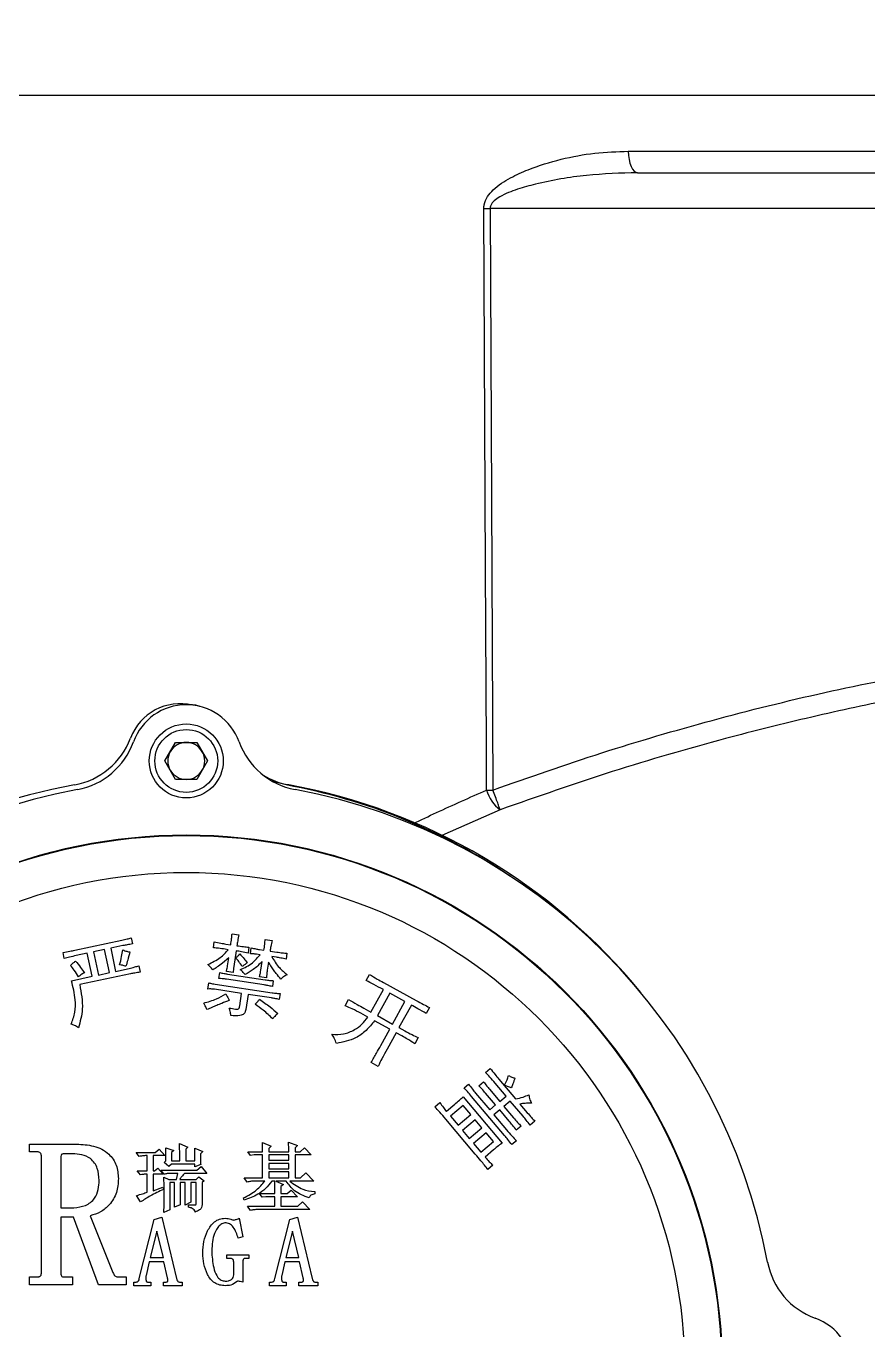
# Model space of a CAD drawing. Header units: millimetres. Extents: x 10469 to 13094, y 11322 to 13178.
# Drawn here: x 12374.3 to 12488.2, y 12724.6 to 12900.9 of the extents above; entities that cross this region are included whole.
import ezdxf

# ---------------------------------------------------------------- set-up
doc = ezdxf.new("R2010")
doc.units = ezdxf.units.MM

msp = doc.modelspace()

# ---------------------------------------------------------------- linework, layer by layer
at = {"color": 7, "linetype": 'Continuous', "lineweight": 25}
for p, q in [((12283.546, 12891.554), (12534.072, 12891.554)), ((12455.777, 12883.949), (12518.512, 12883.949)), ((12457.046, 12881.054), (12495.609, 12881.054)), ((12495.562, 12876.229), (12437.098, 12876.229)), ((12437.098, 12876.229), (12437.475, 12797.575)), ((12395.543, 12809.254), (12395.173, 12809.254)), ((12393.104, 12801.509), (12394.547, 12804.009)), ((12394.547, 12804.009), (12397.434, 12804.009)), ((12397.434, 12804.009), (12398.877, 12801.509)), ((12394.547, 12799.009), (12393.104, 12801.509)), ((12398.877, 12801.509), (12397.434, 12799.009)), ((12397.434, 12799.009), (12394.547, 12799.009)), ((12409.855, 12798.263), (12409.485, 12798.263)), ((12436.618, 12797.575), (12437.475, 12797.575)), ((12438.458, 12794.913), (12430.57, 12791.417)), ((12380.933, 12775.922), (12387.27, 12777.27)), ((12388.547, 12777.587), (12388.722, 12776.76)), ((12399.666, 12776.247), (12399.785, 12777.036)), ((12402.181, 12778.143), (12403.108, 12778.002)), ((12406.664, 12777.37), (12407.591, 12777.23)), ((12379.492, 12774.799), (12379.317, 12775.625)), ((12382.605, 12775.509), (12381.091, 12775.187)), ((12383.269, 12772.387), (12382.605, 12775.509)), ((12384.948, 12776.007), (12383.432, 12775.684)), ((12383.432, 12775.684), (12384.096, 12772.562)), ((12385.612, 12772.884), (12384.948, 12776.007)), ((12387.428, 12776.535), (12385.775, 12776.183)), ((12385.775, 12776.183), (12386.438, 12773.061)), ((12401.665, 12775.992), (12401.248, 12776.055)), ((12401.353, 12776.75), (12402.003, 12776.653)), ((12402.731, 12775.831), (12402.408, 12773.698)), ((12404.465, 12776.327), (12404.346, 12775.538)), ((12404.664, 12775.443), (12404.784, 12776.232)), ((12405.969, 12775.294), (12405.505, 12775.363)), ((12405.89, 12776.017), (12406.491, 12775.925)), ((12407.326, 12775.798), (12408.253, 12775.66)), ((12408.194, 12774.956), (12407.544, 12775.055)), ((12409.604, 12775.502), (12409.485, 12774.714)), ((12386.438, 12773.061), (12388.275, 12773.451)), ((12389.585, 12773.825), (12389.77, 12772.952)), ((12401.736, 12774.892), (12400.868, 12774.168)), ((12401.575, 12773.825), (12401.736, 12774.892)), ((12406.084, 12773.237), (12406.26, 12774.397)), ((12407.102, 12774.315), (12406.933, 12773.203)), ((12380.469, 12771.793), (12383.269, 12772.387)), ((12388.431, 12772.716), (12381.588, 12771.262)), ((12384.096, 12772.562), (12385.612, 12772.884)), ((12398.917, 12770.671), (12399.044, 12771.506)), ((12400.412, 12772.104), (12400.532, 12772.893)), ((12402.337, 12772.905), (12401.41, 12773.045)), ((12406.538, 12771.226), (12401.44, 12771.997)), ((12401.546, 12772.692), (12406.643, 12771.921)), ((12406.825, 12772.177), (12405.898, 12772.317)), ((12407.763, 12771.799), (12407.643, 12771.011)), ((12420.322, 12771.814), (12420.774, 12772.637)), ((12422.645, 12771.554), (12427.09, 12769.111)), ((12403.474, 12770.077), (12399.811, 12770.631)), ((12399.917, 12771.326), (12407.612, 12770.162)), ((12403.221, 12768.408), (12403.474, 12770.077)), ((12404.354, 12769.945), (12404.046, 12767.906)), ((12407.506, 12769.467), (12404.354, 12769.945)), ((12408.684, 12770.047), (12408.565, 12769.259)), ((12420.975, 12767.543), (12422.649, 12770.589)), ((12423.513, 12770.114), (12421.84, 12767.068)), ((12425.57, 12768.983), (12423.513, 12770.114)), ((12417.478, 12768.394), (12417.953, 12769.258)), ((12419.987, 12768.085), (12420.975, 12767.543)), ((12423.896, 12765.937), (12425.57, 12768.983)), ((12426.435, 12768.508), (12424.761, 12765.462)), ((12428.881, 12768.181), (12428.429, 12767.357)), ((12420.549, 12766.865), (12419.603, 12767.385)), ((12423.512, 12765.237), (12421.455, 12766.368)), ((12421.84, 12767.068), (12423.896, 12765.937)), ((12422.29, 12763.015), (12423.512, 12765.237)), ((12424.376, 12764.762), (12423.155, 12762.541)), ((12425.158, 12764.332), (12424.376, 12764.762)), ((12424.761, 12765.462), (12425.542, 12765.032)), ((12427.336, 12764.1), (12426.884, 12763.277)), ((12421.93, 12760.213), (12420.984, 12760.733)), ((12436.471, 12759.398), (12437.111, 12759.939)), ((12433.557, 12757.302), (12434.16, 12757.811)), ((12435.56, 12757.595), (12436.199, 12758.135)), ((12439.238, 12756.198), (12437.769, 12757.938)), ((12438.277, 12758.489), (12440.528, 12755.825)), ((12433.422, 12756.091), (12438.705, 12749.839)), ((12439.055, 12750.866), (12434.581, 12756.16)), ((12435.115, 12756.61), (12437.036, 12754.337)), ((12437.818, 12754.997), (12436.468, 12756.595)), ((12437.005, 12757.111), (12438.386, 12755.477)), ((12438.386, 12755.477), (12439.238, 12756.198)), ((12429.615, 12754.762), (12430.289, 12755.332)), ((12431.178, 12754.134), (12432.315, 12755.096)), ((12433.455, 12754.9), (12431.75, 12753.458)), ((12434.475, 12753.692), (12433.455, 12754.9)), ((12437.036, 12754.337), (12437.818, 12754.997)), ((12438.389, 12754.321), (12437.608, 12753.661)), ((12439.679, 12752.795), (12438.389, 12754.321)), ((12439.81, 12755.522), (12438.958, 12754.801)), ((12438.958, 12754.801), (12440.247, 12753.275)), ((12441.552, 12753.462), (12439.81, 12755.522)), ((12441.127, 12755.115), (12442.12, 12753.942)), ((12435.083, 12748.361), (12431.089, 12753.086)), ((12431.75, 12753.458), (12432.77, 12752.251)), ((12432.77, 12752.251), (12434.475, 12753.692)), ((12435.075, 12752.982), (12433.37, 12751.54)), ((12435.976, 12751.916), (12435.075, 12752.982)), ((12437.608, 12753.661), (12439.318, 12751.637)), ((12441.273, 12752.131), (12440.633, 12751.591)), ((12443.144, 12752.8), (12442.505, 12752.259)), ((12433.37, 12751.54), (12434.271, 12750.475)), ((12434.271, 12750.475), (12435.976, 12751.916)), ((12436.544, 12751.242), (12434.839, 12749.801)), ((12437.537, 12750.069), (12436.544, 12751.242)), ((12374.779, 12749.693), (12381.152, 12749.693)), ((12374.779, 12748.651), (12374.779, 12749.693)), ((12375.686, 12748.651), (12374.779, 12748.651)), ((12391.788, 12748.575), (12392.302, 12749.012)), ((12392.302, 12749.012), (12393.093, 12748.145)), ((12393.203, 12749.21), (12394.285, 12748.819)), ((12394.285, 12748.819), (12394.006, 12748.543)), ((12395.068, 12749.775), (12396.19, 12749.306)), ((12396.19, 12749.306), (12395.912, 12749)), ((12395.912, 12749), (12395.912, 12747.424)), ((12397.133, 12747.424), (12397.133, 12749.13)), ((12397.133, 12749.13), (12398.215, 12748.697)), ((12398.215, 12748.697), (12397.897, 12748.384)), ((12404.678, 12748.161), (12404.296, 12748.671)), ((12404.296, 12748.671), (12406.321, 12748.671)), ((12406.281, 12749.926), (12407.483, 12749.415)), ((12407.483, 12749.415), (12407.165, 12749.111)), ((12407.165, 12749.111), (12407.165, 12748.671)), ((12407.165, 12748.671), (12409.854, 12748.671)), ((12409.815, 12749.967), (12411.016, 12749.498)), ((12411.016, 12749.498), (12410.698, 12749.189)), ((12410.698, 12749.189), (12410.698, 12748.671)), ((12410.698, 12748.671), (12411.38, 12748.671)), ((12411.38, 12748.671), (12411.968, 12749.187)), ((12411.968, 12749.187), (12412.882, 12748.241)), ((12434.839, 12749.801), (12435.832, 12748.628)), ((12435.832, 12748.628), (12437.537, 12750.069)), ((12437.537, 12748.915), (12436.4, 12747.954)), ((12440.644, 12750.139), (12440.041, 12749.629)), ((12376.398, 12732.352), (12376.398, 12748.033)), ((12379, 12747.797), (12379, 12741.104)), ((12380.578, 12748.391), (12379.423, 12748.391)), ((12389.192, 12748.575), (12391.788, 12748.575)), ((12389.62, 12748.026), (12389.192, 12748.575)), ((12390.701, 12748.145), (12390.599, 12748.145)), ((12390.701, 12746.081), (12390.701, 12748.145)), ((12393.093, 12748.145), (12391.505, 12748.145)), ((12391.505, 12748.145), (12391.505, 12746.081)), ((12393.004, 12747.213), (12393.242, 12747.452)), ((12393.613, 12746.676), (12393.004, 12747.213)), ((12394.001, 12746.994), (12393.613, 12746.676)), ((12397.133, 12746.994), (12394.001, 12746.994)), ((12394.006, 12748.543), (12394.006, 12747.424)), ((12394.006, 12747.424), (12395.109, 12747.424)), ((12395.912, 12747.424), (12397.133, 12747.424)), ((12397.133, 12746.636), (12397.133, 12746.994)), ((12397.937, 12746.934), (12397.133, 12746.636)), ((12405.171, 12748.241), (12404.678, 12748.161)), ((12406.321, 12748.241), (12405.171, 12748.241)), ((12406.321, 12745.123), (12406.321, 12748.241)), ((12407.165, 12748.241), (12407.165, 12747.52)), ((12409.854, 12748.241), (12407.165, 12748.241)), ((12407.165, 12747.52), (12409.854, 12747.52)), ((12407.165, 12747.09), (12407.165, 12746.369)), ((12409.854, 12747.09), (12407.165, 12747.09)), ((12409.854, 12747.52), (12409.854, 12748.241)), ((12409.854, 12746.369), (12409.854, 12747.09)), ((12412.882, 12748.241), (12410.698, 12748.241)), ((12410.698, 12748.241), (12410.698, 12745.123)), ((12437.462, 12746.841), (12436.788, 12746.271)), ((12389.779, 12745.533), (12389.351, 12746.081)), ((12389.351, 12746.081), (12390.701, 12746.081)), ((12390.701, 12743.196), (12390.701, 12745.651)), ((12391.505, 12746.081), (12391.709, 12746.081)), ((12392.855, 12745.651), (12391.505, 12745.651)), ((12391.505, 12745.651), (12391.505, 12743.382)), ((12391.709, 12746.081), (12392.144, 12746.44)), ((12392.144, 12746.44), (12392.855, 12745.651)), ((12392.995, 12745.629), (12392.568, 12746.177)), ((12392.568, 12746.177), (12397.426, 12746.177)), ((12393.004, 12743.985), (12392.965, 12745.208)), ((12392.965, 12745.208), (12393.643, 12744.931)), ((12394.83, 12745.747), (12393.973, 12745.747)), ((12394.649, 12744.931), (12394.83, 12745.747)), ((12398.77, 12745.747), (12395.771, 12745.747)), ((12397.341, 12744.931), (12397.672, 12745.287)), ((12397.426, 12746.177), (12397.984, 12746.654)), ((12397.672, 12745.287), (12398.414, 12744.755)), ((12397.984, 12746.654), (12398.77, 12745.747)), ((12404.248, 12744.573), (12403.819, 12745.123)), ((12403.819, 12745.123), (12406.321, 12745.123)), ((12407.165, 12746.369), (12409.854, 12746.369)), ((12407.165, 12745.939), (12407.165, 12745.123)), ((12409.854, 12745.939), (12407.165, 12745.939)), ((12407.165, 12745.123), (12409.854, 12745.123)), ((12409.854, 12745.123), (12409.854, 12745.939)), ((12410.698, 12745.123), (12411.419, 12745.123)), ((12411.419, 12745.123), (12412.168, 12745.797)), ((12412.168, 12745.797), (12413.239, 12744.693)), ((12391.505, 12743.382), (12392.816, 12743.858)), ((12392.816, 12743.858), (12392.894, 12743.573)), ((12393.004, 12741.495), (12393.004, 12743.985)), ((12393.643, 12744.931), (12394.649, 12744.931)), ((12394.394, 12744.501), (12393.768, 12744.501)), ((12393.768, 12744.501), (12393.768, 12740.821)), ((12394.394, 12741.166), (12394.394, 12744.501)), ((12395.118, 12744.931), (12397.341, 12744.931)), ((12395.823, 12744.501), (12395.158, 12744.501)), ((12395.158, 12744.501), (12395.158, 12741.51)), ((12395.823, 12741.443), (12395.823, 12744.501)), ((12397.332, 12744.501), (12396.587, 12744.501)), ((12396.587, 12744.501), (12396.587, 12741.834)), ((12397.332, 12741.615), (12397.332, 12744.501)), ((12398.414, 12744.755), (12398.135, 12744.499)), ((12398.135, 12744.499), (12398.135, 12741.525)), ((12406.599, 12744.693), (12405.226, 12744.693)), ((12407.952, 12744.693), (12407.543, 12744.693)), ((12409.493, 12744.693), (12408.103, 12744.693)), ((12408.103, 12744.693), (12409.15, 12744.236)), ((12409.15, 12744.236), (12408.792, 12743.966)), ((12408.792, 12743.966), (12408.792, 12743.013)), ((12409.633, 12743.013), (12410.182, 12743.489)), ((12413.239, 12744.693), (12409.983, 12744.693)), ((12410.182, 12743.489), (12411.056, 12742.583)), ((12389.812, 12741.88), (12389.271, 12742.749)), ((12396.587, 12741.834), (12395.823, 12741.443)), ((12403.809, 12742.111), (12403.74, 12742.417)), ((12406.266, 12742.504), (12405.884, 12743.013)), ((12405.884, 12743.013), (12407.989, 12743.013)), ((12406.759, 12742.583), (12406.266, 12742.504)), ((12407.989, 12742.583), (12406.759, 12742.583)), ((12407.989, 12741.287), (12407.989, 12742.583)), ((12408.792, 12743.013), (12409.633, 12743.013)), ((12411.056, 12742.583), (12408.792, 12742.583)), ((12408.792, 12742.583), (12408.792, 12741.287)), ((12411.062, 12741.287), (12411.73, 12741.883)), ((12411.73, 12741.883), (12412.724, 12740.857)), ((12413.359, 12743.278), (12413.359, 12742.977)), ((12379, 12741.104), (12380.79, 12741.104)), ((12380.725, 12739.802), (12379, 12739.802)), ((12379, 12739.802), (12379, 12732.331)), ((12384.129, 12730.693), (12380.725, 12739.802)), ((12383.01, 12740.01), (12386.077, 12732.327)), ((12391.636, 12739.527), (12392.705, 12739.802)), ((12392.705, 12739.802), (12394.676, 12731.528)), ((12392.965, 12740.473), (12393.004, 12741.495)), ((12393.768, 12740.821), (12392.965, 12740.473)), ((12395.158, 12741.51), (12394.394, 12741.166)), ((12396.3, 12741.173), (12396.3, 12741.51)), ((12404.684, 12740.739), (12404.257, 12741.287)), ((12404.257, 12741.287), (12407.989, 12741.287)), ((12412.724, 12740.857), (12405.662, 12740.857)), ((12408.792, 12741.287), (12411.062, 12741.287)), ((12409.979, 12739.527), (12411.048, 12739.802)), ((12411.048, 12739.802), (12413.019, 12731.528)), ((12389.633, 12731.515), (12391.636, 12739.527)), ((12403.165, 12739.679), (12403.637, 12737.165)), ((12407.975, 12731.515), (12409.979, 12739.527)), ((12392.027, 12737.914), (12391.124, 12734.378)), ((12392.89, 12734.378), (12392.027, 12737.914)), ((12403.637, 12737.165), (12403.005, 12736.967)), ((12410.37, 12737.914), (12409.466, 12734.378)), ((12411.233, 12734.378), (12410.37, 12737.914)), ((12401.486, 12734.254), (12401.486, 12734.747)), ((12401.486, 12734.747), (12404.454, 12734.747)), ((12404.454, 12734.747), (12404.454, 12734.254)), ((12390.991, 12733.761), (12390.556, 12731.933)), ((12392.965, 12733.761), (12390.991, 12733.761)), ((12391.124, 12734.378), (12392.89, 12734.378)), ((12393.453, 12731.621), (12392.965, 12733.761)), ((12401.915, 12734.254), (12401.486, 12734.254)), ((12402.404, 12732.002), (12402.404, 12733.753)), ((12403.637, 12733.8), (12403.637, 12731.049)), ((12404.454, 12734.254), (12403.951, 12734.254)), ((12409.333, 12733.761), (12408.898, 12731.933)), ((12411.308, 12733.761), (12409.333, 12733.761)), ((12409.466, 12734.378), (12411.233, 12734.378)), ((12411.795, 12731.621), (12411.308, 12733.761)), ((12374.779, 12730.693), (12374.779, 12731.734)), ((12374.779, 12731.734), (12375.686, 12731.734)), ((12379.448, 12731.734), (12380.615, 12731.734)), ((12380.615, 12731.734), (12380.615, 12730.693)), ((12386.682, 12731.734), (12387.85, 12731.734)), ((12387.85, 12731.734), (12387.85, 12730.693)), ((12388.918, 12730.556), (12388.918, 12731.049)), ((12388.918, 12731.049), (12389.194, 12731.049)), ((12390.777, 12731.049), (12391.176, 12731.049)), ((12391.176, 12731.049), (12391.176, 12730.556)), ((12392.888, 12730.556), (12392.888, 12731.049)), ((12392.888, 12731.049), (12393.216, 12731.049)), ((12395.054, 12731.049), (12395.452, 12731.049)), ((12395.452, 12731.049), (12395.452, 12730.556)), ((12407.261, 12730.556), (12407.261, 12731.049)), ((12407.261, 12731.049), (12407.536, 12731.049)), ((12409.12, 12731.049), (12409.518, 12731.049)), ((12409.518, 12731.049), (12409.518, 12730.556)), ((12411.231, 12730.556), (12411.231, 12731.049)), ((12411.231, 12731.049), (12411.558, 12731.049)), ((12413.396, 12731.049), (12413.795, 12731.049)), ((12413.795, 12731.049), (12413.795, 12730.556)), ((12380.615, 12730.693), (12374.779, 12730.693)), ((12387.85, 12730.693), (12384.129, 12730.693)), ((12391.176, 12730.556), (12388.918, 12730.556)), ((12395.452, 12730.556), (12392.888, 12730.556)), ((12409.518, 12730.556), (12407.261, 12730.556)), ((12413.795, 12730.556), (12411.231, 12730.556))]:
    msp.add_line(p, q, dxfattribs=at)
at = {"color": 7, "linetype": 'Continuous', "lineweight": 25, "flags": 128}
for points in [[(12455.777, 12883.949), (12455.809, 12883.379), (12455.886, 12882.834), (12456.006, 12882.333), (12456.164, 12881.896), (12456.354, 12881.538), (12456.57, 12881.272), (12456.804, 12881.109), (12457.046, 12881.054)], [(12436.618, 12797.575), (12436.588, 12803.571), (12436.471, 12827.556), (12436.232, 12876.229)], [(12397.812, 12808.887), (12397.271, 12809.044), (12395.543, 12809.254)], [(12409.485, 12798.263), (12408.235, 12798.575), (12407.495, 12798.844)]]:
    msp.add_lwpolyline(points, dxfattribs=at)
at = {"color": 7, "linetype": 'Continuous', "lineweight": 25}
for centre, radius in [((12395.99, 12801.509), 5), ((12395.99, 12801.509), 4.25), ((12395.99, 12719.009), 72.5), ((12395.99, 12719.009), 72.418), ((12395.99, 12719.009), 67.42)]:
    msp.add_circle(centre, radius, dxfattribs=at)
for centre, radius, start, end in [((12491.044, 12858.182), 230, 0, 169.16329), ((12491.044, 12858.182), 61.716, 326.45296, 119.33475), ((12436.665, 12959.162), 82.934, 269.70105, 270.29895), ((12395.173, 12802.054), 7.2, 76.79291, 159.41516), ((12395.99, 12801.509), 7.6, 19.80619, 160.19381), ((12379.072, 12808.102), 10, 280.3071, 339.41472), ((12379.431, 12807.472), 10, 280.6021, 340.19381), ((12395.99, 12801.509), 2.5, 90, 150), ((12395.99, 12801.509), 2.5, 30, 90), ((12412.549, 12807.472), 10, 199.80619, 259.3979), ((12395.99, 12801.509), 2.5, 150, 210), ((12395.99, 12801.509), 2.5, 330, 30), ((12395.99, 12801.509), 2.5, 210, 270), ((12395.99, 12801.509), 2.5, 270, 330), ((12395.175, 12719.556), 79.998, 100.30733, 169.69513), ((12411.644, 12808.101), 9.999, 238.32212, 259.69341), ((12395.173, 12719.559), 79.995, 55.99561, 79.6934), ((12395.543, 12719.558), 79.996, 39.25552, 79.69324), ((12395.99, 12719.009), 80, 100.6021, 169.3979), ((12395.99, 12719.009), 80, 10.6021, 79.3979), ((12441.438, 12798.94), 5.01, 195.8129, 233.49808), ((12484.454, 12735.568), 10, 190.6021, 250.19381), ((12478.49, 12719.009), 7.6, 289.80619, 70.19381)]:
    msp.add_arc(centre, radius, start, end, dxfattribs=at)
for points, knots in [([(12436.232, 12876.229), (12436.242, 12876.396), (12436.276, 12876.968), (12436.708, 12877.862), (12437.874, 12879.175), (12439.771, 12880.389), (12442.866, 12881.777), (12446.685, 12882.959), (12451.243, 12883.8), (12454.267, 12883.9), (12455.777, 12883.949)], [0, 0, 0, 0, 0.021352, 0.0728126, 0.1233748, 0.2499525, 0.3661826, 0.5770211, 0.7888317, 1, 1, 1, 1]), ([(12457.046, 12881.054), (12454.737, 12880.986), (12450.12, 12880.851), (12444.67, 12879.911), (12440.764, 12878.843), (12438.859, 12878.114), (12437.727, 12877.356), (12437.322, 12876.912), (12437.13, 12876.564), (12437.108, 12876.334), (12437.098, 12876.229)], [0, 0, 0, 0, 0.3307571, 0.661265, 0.7793778, 0.9018744, 0.946098, 0.9683612, 0.9854268, 1, 1, 1, 1]), ([(12437.475, 12797.575), (12442.369, 12799.298), (12452.157, 12802.742), (12467.145, 12807.098), (12482.321, 12810.906), (12492.587, 12812.887), (12497.719, 12813.877)], [0, 0, 0, 0, 0.24906391, 0.49812915, 0.74906425, 1, 1, 1, 1]), ([(12498.218, 12811.068), (12496.252, 12810.704), (12490.352, 12809.61), (12480.568, 12807.5), (12467.637, 12804.271), (12453.545, 12800.207), (12443.49, 12796.679), (12438.458, 12794.913)], [0, 0, 0, 0, 0.0968115, 0.2904543, 0.4843107, 0.7418988, 1, 1, 1, 1]), ([(12426.7, 12793.047), (12427.742, 12793.543), (12431.054, 12795.118), (12434.355, 12796.576), (12436.618, 12797.575)], [0, 0, 0, 0, 0.3147731, 1, 1, 1, 1]), ([(12387.27, 12777.27), (12387.51, 12777.323), (12387.938, 12777.419), (12388.361, 12777.536), (12388.547, 12777.587)], [0, 0, 0, 0, 0.55999831, 1, 1, 1, 1]), ([(12399.785, 12777.036), (12400.077, 12776.977), (12400.598, 12776.871), (12401.122, 12776.787), (12401.353, 12776.75)], [0, 0, 0, 0, 0.5599955, 1, 1, 1, 1]), ([(12402.003, 12776.653), (12402.044, 12776.93), (12402.116, 12777.425), (12402.162, 12777.923), (12402.181, 12778.143)], [0, 0, 0, 0, 0.5600137, 1, 1, 1, 1]), ([(12403.108, 12778.002), (12403.051, 12777.728), (12402.948, 12777.238), (12402.87, 12776.744), (12402.836, 12776.526)], [0, 0, 0, 0, 0.5599779, 1, 1, 1, 1]), ([(12406.491, 12775.925), (12406.532, 12776.194), (12406.605, 12776.674), (12406.646, 12777.157), (12406.664, 12777.37)], [0, 0, 0, 0, 0.5600298, 1, 1, 1, 1]), ([(12407.591, 12777.23), (12407.534, 12776.964), (12407.432, 12776.489), (12407.358, 12776.009), (12407.326, 12775.798)], [0, 0, 0, 0, 0.5599857, 1, 1, 1, 1]), ([(12379.317, 12775.625), (12379.62, 12775.675), (12380.161, 12775.762), (12380.697, 12775.873), (12380.933, 12775.922)], [0, 0, 0, 0, 0.5599894, 1, 1, 1, 1]), ([(12381.091, 12775.187), (12380.791, 12775.12), (12380.256, 12775.001), (12379.725, 12774.861), (12379.492, 12774.799)], [0, 0, 0, 0, 0.559993, 1, 1, 1, 1]), ([(12386.969, 12773.941), (12387.07, 12774.313), (12387.25, 12774.977), (12387.358, 12775.656), (12387.405, 12775.955)], [0, 0, 0, 0, 0.5600242, 1, 1, 1, 1]), ([(12387.405, 12775.955), (12387.581, 12775.885), (12387.896, 12775.76), (12388.229, 12775.705), (12388.375, 12775.681)], [0, 0, 0, 0, 0.5600845, 1, 1, 1, 1]), ([(12388.722, 12776.76), (12388.479, 12776.726), (12388.045, 12776.664), (12387.616, 12776.575), (12387.428, 12776.535)], [0, 0, 0, 0, 0.5599758, 1, 1, 1, 1]), ([(12388.375, 12775.681), (12388.275, 12775.318), (12388.095, 12774.671), (12387.911, 12774.025), (12387.83, 12773.74)], [0, 0, 0, 0, 0.5599853, 1, 1, 1, 1]), ([(12398.898, 12773.993), (12399.49, 12774.265), (12400.547, 12774.751), (12401.323, 12775.613), (12401.665, 12775.992)], [0, 0, 0, 0, 0.5595214, 1, 1, 1, 1]), ([(12401.248, 12776.055), (12400.953, 12776.097), (12400.427, 12776.171), (12399.898, 12776.224), (12399.666, 12776.247)], [0, 0, 0, 0, 0.55999975, 1, 1, 1, 1]), ([(12402.684, 12774.89), (12402.799, 12774.978), (12403.005, 12775.134), (12403.167, 12775.334), (12403.238, 12775.422)], [0, 0, 0, 0, 0.56016888, 1, 1, 1, 1]), ([(12404.346, 12775.538), (12404.045, 12775.599), (12403.509, 12775.708), (12402.969, 12775.794), (12402.731, 12775.831)], [0, 0, 0, 0, 0.5599864, 1, 1, 1, 1]), ([(12402.836, 12776.526), (12403.14, 12776.483), (12403.681, 12776.405), (12404.226, 12776.351), (12404.465, 12776.327)], [0, 0, 0, 0, 0.5599897, 1, 1, 1, 1]), ([(12403.238, 12775.422), (12403.429, 12775.202), (12403.77, 12774.808), (12404.099, 12774.405), (12404.243, 12774.227)], [0, 0, 0, 0, 0.5599942, 1, 1, 1, 1]), ([(12403.294, 12773.281), (12403.873, 12773.555), (12404.907, 12774.044), (12405.645, 12774.912), (12405.969, 12775.294)], [0, 0, 0, 0, 0.5600574, 1, 1, 1, 1]), ([(12405.505, 12775.363), (12405.349, 12775.384), (12405.069, 12775.421), (12404.788, 12775.436), (12404.664, 12775.443)], [0, 0, 0, 0, 0.55997173, 1, 1, 1, 1]), ([(12404.784, 12776.232), (12404.989, 12776.185), (12405.355, 12776.101), (12405.726, 12776.043), (12405.89, 12776.017)], [0, 0, 0, 0, 0.5599797, 1, 1, 1, 1]), ([(12407.544, 12775.055), (12407.862, 12774.533), (12408.429, 12773.601), (12409.269, 12772.909), (12409.639, 12772.605)], [0, 0, 0, 0, 0.56007499, 1, 1, 1, 1]), ([(12408.253, 12775.66), (12408.505, 12775.624), (12408.954, 12775.561), (12409.406, 12775.52), (12409.604, 12775.502)], [0, 0, 0, 0, 0.55998218, 1, 1, 1, 1]), ([(12380.315, 12773.87), (12380.442, 12773.981), (12380.668, 12774.178), (12380.903, 12774.366), (12381.006, 12774.449)], [0, 0, 0, 0, 0.55996805, 1, 1, 1, 1]), ([(12381.41, 12772.326), (12381.227, 12772.63), (12380.901, 12773.173), (12380.494, 12773.657), (12380.315, 12773.87)], [0, 0, 0, 0, 0.5598947, 1, 1, 1, 1]), ([(12381.006, 12774.449), (12381.241, 12774.164), (12381.66, 12773.656), (12382.037, 12773.116), (12382.204, 12772.879)], [0, 0, 0, 0, 0.5600485, 1, 1, 1, 1]), ([(12387.83, 12773.74), (12387.672, 12773.79), (12387.39, 12773.879), (12387.097, 12773.922), (12386.969, 12773.941)], [0, 0, 0, 0, 0.5597872, 1, 1, 1, 1]), ([(12388.275, 12773.451), (12388.521, 12773.517), (12388.959, 12773.635), (12389.394, 12773.767), (12389.585, 12773.825)], [0, 0, 0, 0, 0.560014, 1, 1, 1, 1]), ([(12399.595, 12773.272), (12399.469, 12773.411), (12399.245, 12773.659), (12399.004, 12773.891), (12398.898, 12773.993)], [0, 0, 0, 0, 0.5599825, 1, 1, 1, 1]), ([(12400.868, 12774.168), (12400.637, 12773.991), (12400.224, 12773.676), (12399.787, 12773.395), (12399.595, 12773.272)], [0, 0, 0, 0, 0.5599289, 1, 1, 1, 1]), ([(12401.41, 12773.045), (12401.449, 12773.189), (12401.518, 12773.446), (12401.558, 12773.709), (12401.575, 12773.825)], [0, 0, 0, 0, 0.5598085, 1, 1, 1, 1]), ([(12402.408, 12773.698), (12402.39, 12773.551), (12402.356, 12773.287), (12402.343, 12773.022), (12402.337, 12772.905)], [0, 0, 0, 0, 0.5599464, 1, 1, 1, 1]), ([(12403.549, 12773.716), (12403.402, 12773.946), (12403.14, 12774.357), (12402.823, 12774.728), (12402.684, 12774.89)], [0, 0, 0, 0, 0.5599989, 1, 1, 1, 1]), ([(12403.951, 12772.612), (12403.846, 12772.755), (12403.66, 12773.011), (12403.406, 12773.198), (12403.294, 12773.281)], [0, 0, 0, 0, 0.55966, 1, 1, 1, 1]), ([(12404.243, 12774.227), (12404.119, 12774.125), (12403.896, 12773.943), (12403.655, 12773.785), (12403.549, 12773.716)], [0, 0, 0, 0, 0.55991482, 1, 1, 1, 1]), ([(12406.26, 12774.397), (12405.87, 12774.01), (12405.173, 12773.319), (12404.324, 12772.828), (12403.951, 12772.612)], [0, 0, 0, 0, 0.55964764, 1, 1, 1, 1]), ([(12408.794, 12772.023), (12408.577, 12772.264), (12408.221, 12772.66), (12407.787, 12773.263), (12407.438, 12773.784), (12407.214, 12774.138), (12407.102, 12774.315)], [0, 0, 0, 0, 0.33995851, 0.55995991, 0.77998867, 1, 1, 1, 1]), ([(12409.485, 12774.714), (12409.245, 12774.765), (12408.817, 12774.858), (12408.384, 12774.926), (12408.194, 12774.956)], [0, 0, 0, 0, 0.5599806, 1, 1, 1, 1]), ([(12380.419, 12765.926), (12380.613, 12766.453), (12381.002, 12767.508), (12381.012, 12769.538), (12380.675, 12770.937), (12380.469, 12771.793)], [0, 0, 0, 0, 0.2799991, 0.559617, 1, 1, 1, 1]), ([(12382.204, 12772.879), (12382.049, 12772.785), (12381.773, 12772.617), (12381.521, 12772.415), (12381.41, 12772.326)], [0, 0, 0, 0, 0.5602117, 1, 1, 1, 1]), ([(12389.77, 12772.952), (12389.519, 12772.916), (12389.07, 12772.852), (12388.626, 12772.758), (12388.431, 12772.716)], [0, 0, 0, 0, 0.5599089, 1, 1, 1, 1]), ([(12399.044, 12771.506), (12399.205, 12771.467), (12399.494, 12771.396), (12399.788, 12771.348), (12399.917, 12771.326)], [0, 0, 0, 0, 0.55997056, 1, 1, 1, 1]), ([(12401.44, 12771.997), (12401.248, 12772.021), (12400.907, 12772.063), (12400.563, 12772.092), (12400.412, 12772.104)], [0, 0, 0, 0, 0.5599735, 1, 1, 1, 1]), ([(12400.532, 12772.893), (12400.72, 12772.849), (12401.056, 12772.772), (12401.396, 12772.716), (12401.546, 12772.692)], [0, 0, 0, 0, 0.560003, 1, 1, 1, 1]), ([(12405.898, 12772.317), (12405.938, 12772.488), (12406.01, 12772.793), (12406.061, 12773.102), (12406.084, 12773.237)], [0, 0, 0, 0, 0.5600181, 1, 1, 1, 1]), ([(12406.643, 12771.921), (12406.852, 12771.893), (12407.224, 12771.844), (12407.598, 12771.813), (12407.763, 12771.799)], [0, 0, 0, 0, 0.5599806, 1, 1, 1, 1]), ([(12406.933, 12773.203), (12406.909, 12773.012), (12406.866, 12772.67), (12406.838, 12772.328), (12406.825, 12772.177)], [0, 0, 0, 0, 0.559987, 1, 1, 1, 1]), ([(12409.639, 12772.605), (12409.464, 12772.52), (12409.152, 12772.37), (12408.903, 12772.129), (12408.794, 12772.023)], [0, 0, 0, 0, 0.5605166, 1, 1, 1, 1]), ([(12422.649, 12770.589), (12422.217, 12770.823), (12421.447, 12771.242), (12420.666, 12771.639), (12420.322, 12771.814)], [0, 0, 0, 0, 0.5599997, 1, 1, 1, 1]), ([(12420.774, 12772.637), (12421.121, 12772.43), (12421.74, 12772.061), (12422.369, 12771.709), (12422.645, 12771.554)], [0, 0, 0, 0, 0.5600034, 1, 1, 1, 1]), ([(12381.588, 12771.262), (12381.682, 12770.717), (12381.871, 12769.626), (12382.032, 12767.636), (12381.634, 12766.255), (12381.391, 12765.413)], [0, 0, 0, 0, 0.2805563, 0.5609044, 1, 1, 1, 1]), ([(12398.345, 12768.767), (12398.932, 12768.933), (12399.98, 12769.231), (12400.919, 12769.78), (12401.332, 12770.021)], [0, 0, 0, 0, 0.5597075, 1, 1, 1, 1]), ([(12399.811, 12770.631), (12399.645, 12770.651), (12399.347, 12770.685), (12399.049, 12770.675), (12398.917, 12770.671)], [0, 0, 0, 0, 0.5598979, 1, 1, 1, 1]), ([(12401.332, 12770.021), (12401.419, 12769.856), (12401.574, 12769.559), (12401.742, 12769.27), (12401.816, 12769.143)], [0, 0, 0, 0, 0.5599884, 1, 1, 1, 1]), ([(12407.643, 12771.011), (12407.437, 12771.055), (12407.07, 12771.133), (12406.7, 12771.197), (12406.538, 12771.226)], [0, 0, 0, 0, 0.56001473, 1, 1, 1, 1]), ([(12407.612, 12770.162), (12407.811, 12770.135), (12408.168, 12770.088), (12408.527, 12770.06), (12408.684, 12770.047)], [0, 0, 0, 0, 0.5599763, 1, 1, 1, 1]), ([(12398.782, 12767.895), (12398.713, 12768.065), (12398.591, 12768.367), (12398.42, 12768.645), (12398.345, 12768.767)], [0, 0, 0, 0, 0.5599499, 1, 1, 1, 1]), ([(12401.816, 12769.143), (12401.469, 12769.01), (12400.897, 12768.791), (12400.114, 12768.452), (12399.448, 12768.174), (12399.004, 12767.988), (12398.782, 12767.895)], [0, 0, 0, 0, 0.3399813, 0.5599883, 0.7799939, 1, 1, 1, 1]), ([(12401.8, 12768.102), (12402.085, 12768.051), (12402.442, 12767.989), (12402.864, 12767.928), (12403.094, 12767.983), (12403.182, 12768.199), (12403.208, 12768.338), (12403.221, 12768.408)], [0, 0, 0, 0, 0.5019435, 0.6274199, 0.7496847, 0.8745003, 1, 1, 1, 1]), ([(12402.024, 12767.072), (12401.996, 12767.268), (12401.946, 12767.616), (12401.845, 12767.953), (12401.8, 12768.102)], [0, 0, 0, 0, 0.5599733, 1, 1, 1, 1]), ([(12405.292, 12768.616), (12405.414, 12768.735), (12405.631, 12768.947), (12405.827, 12769.18), (12405.914, 12769.282)], [0, 0, 0, 0, 0.5600418, 1, 1, 1, 1]), ([(12407.695, 12766.641), (12407.271, 12767.04), (12406.515, 12767.753), (12405.666, 12768.352), (12405.292, 12768.616)], [0, 0, 0, 0, 0.55974457, 1, 1, 1, 1]), ([(12405.914, 12769.282), (12406.393, 12768.946), (12407.248, 12768.346), (12408.028, 12767.65), (12408.371, 12767.344)], [0, 0, 0, 0, 0.5600623, 1, 1, 1, 1]), ([(12408.565, 12769.259), (12408.368, 12769.304), (12408.018, 12769.384), (12407.662, 12769.442), (12407.506, 12769.467)], [0, 0, 0, 0, 0.5599773, 1, 1, 1, 1]), ([(12419.603, 12767.385), (12419.215, 12767.592), (12418.522, 12767.961), (12417.797, 12768.261), (12417.478, 12768.394)], [0, 0, 0, 0, 0.5599898, 1, 1, 1, 1]), ([(12417.953, 12769.258), (12418.33, 12769.034), (12419.003, 12768.634), (12419.686, 12768.253), (12419.987, 12768.085)], [0, 0, 0, 0, 0.559995, 1, 1, 1, 1]), ([(12428.429, 12767.357), (12428.06, 12767.578), (12427.402, 12767.972), (12426.73, 12768.344), (12426.435, 12768.508)], [0, 0, 0, 0, 0.5599937, 1, 1, 1, 1]), ([(12427.09, 12769.111), (12427.421, 12768.932), (12428.014, 12768.612), (12428.616, 12768.312), (12428.881, 12768.181)], [0, 0, 0, 0, 0.5599966, 1, 1, 1, 1]), ([(12404.046, 12767.906), (12404.025, 12767.805), (12403.983, 12767.604), (12403.823, 12767.332), (12403.559, 12767.154), (12402.95, 12767.032), (12402.435, 12767.054), (12402.024, 12767.072)], [0, 0, 0, 0, 0.1251077, 0.2499091, 0.3745277, 0.4995946, 1, 1, 1, 1]), ([(12408.371, 12767.344), (12408.232, 12767.225), (12407.985, 12767.011), (12407.784, 12766.754), (12407.695, 12766.641)], [0, 0, 0, 0, 0.5600583, 1, 1, 1, 1]), ([(12415.688, 12764.556), (12416.22, 12764.537), (12417.284, 12764.5), (12418.674, 12765.078), (12419.782, 12765.878), (12420.293, 12766.537), (12420.549, 12766.865)], [0, 0, 0, 0, 0.2797566, 0.5595632, 0.7799118, 1, 1, 1, 1]), ([(12421.455, 12766.368), (12421.09, 12765.919), (12420.361, 12765.023), (12419.042, 12764.054), (12417.629, 12763.566), (12416.737, 12763.398), (12416.291, 12763.313)], [0, 0, 0, 0, 0.2802138, 0.559818, 0.7797198, 1, 1, 1, 1]), ([(12381.391, 12765.413), (12381.222, 12765.534), (12380.921, 12765.749), (12380.572, 12765.872), (12380.419, 12765.926)], [0, 0, 0, 0, 0.5607282, 1, 1, 1, 1]), ([(12416.291, 12763.313), (12416.209, 12763.56), (12416.061, 12764.001), (12415.802, 12764.386), (12415.688, 12764.556)], [0, 0, 0, 0, 0.5595472, 1, 1, 1, 1]), ([(12425.542, 12765.032), (12425.874, 12764.853), (12426.467, 12764.533), (12427.07, 12764.232), (12427.336, 12764.1)], [0, 0, 0, 0, 0.5599959, 1, 1, 1, 1]), ([(12420.984, 12760.733), (12421.232, 12761.157), (12421.676, 12761.913), (12422.102, 12762.678), (12422.29, 12763.015)], [0, 0, 0, 0, 0.5599996, 1, 1, 1, 1]), ([(12426.884, 12763.277), (12426.568, 12763.484), (12426.003, 12763.854), (12425.416, 12764.186), (12425.158, 12764.332)], [0, 0, 0, 0, 0.5599952, 1, 1, 1, 1]), ([(12423.155, 12762.541), (12422.921, 12762.109), (12422.504, 12761.338), (12422.105, 12760.557), (12421.93, 12760.213)], [0, 0, 0, 0, 0.55999742, 1, 1, 1, 1]), ([(12437.769, 12757.938), (12437.533, 12758.215), (12437.111, 12758.712), (12436.667, 12759.188), (12436.471, 12759.398)], [0, 0, 0, 0, 0.5600062, 1, 1, 1, 1]), ([(12437.111, 12759.939), (12437.323, 12759.664), (12437.702, 12759.173), (12438.101, 12758.698), (12438.277, 12758.489)], [0, 0, 0, 0, 0.5599979, 1, 1, 1, 1]), ([(12434.16, 12757.811), (12434.333, 12757.583), (12434.642, 12757.175), (12434.97, 12756.783), (12435.115, 12756.61)], [0, 0, 0, 0, 0.5599861, 1, 1, 1, 1]), ([(12436.468, 12756.595), (12436.302, 12756.785), (12436.006, 12757.124), (12435.696, 12757.451), (12435.56, 12757.595)], [0, 0, 0, 0, 0.5599925, 1, 1, 1, 1]), ([(12436.199, 12758.135), (12436.346, 12757.941), (12436.608, 12757.594), (12436.884, 12757.259), (12437.005, 12757.111)], [0, 0, 0, 0, 0.5600043, 1, 1, 1, 1]), ([(12439.032, 12757.666), (12439.156, 12757.9), (12439.377, 12758.32), (12439.512, 12758.774), (12439.571, 12758.974)], [0, 0, 0, 0, 0.5599288, 1, 1, 1, 1]), ([(12439.958, 12757.291), (12439.786, 12757.365), (12439.48, 12757.496), (12439.169, 12757.614), (12439.032, 12757.666)], [0, 0, 0, 0, 0.5599904, 1, 1, 1, 1]), ([(12439.571, 12758.974), (12439.729, 12758.899), (12440.011, 12758.766), (12440.303, 12758.654), (12440.431, 12758.605)], [0, 0, 0, 0, 0.5600131, 1, 1, 1, 1]), ([(12440.431, 12758.605), (12440.344, 12758.359), (12440.19, 12757.92), (12440.029, 12757.483), (12439.958, 12757.291)], [0, 0, 0, 0, 0.56000068, 1, 1, 1, 1]), ([(12432.315, 12755.096), (12432.525, 12755.277), (12432.902, 12755.6), (12433.263, 12755.941), (12433.422, 12756.091)], [0, 0, 0, 0, 0.559995, 1, 1, 1, 1]), ([(12434.581, 12756.16), (12434.394, 12756.377), (12434.061, 12756.765), (12433.711, 12757.138), (12433.557, 12757.302)], [0, 0, 0, 0, 0.5599882, 1, 1, 1, 1]), ([(12440.528, 12755.825), (12440.873, 12755.891), (12441.491, 12756.007), (12442.067, 12756.258), (12442.321, 12756.368)], [0, 0, 0, 0, 0.5595792, 1, 1, 1, 1]), ([(12442.321, 12756.368), (12442.365, 12756.145), (12442.444, 12755.746), (12442.612, 12755.376), (12442.687, 12755.214)], [0, 0, 0, 0, 0.5596888, 1, 1, 1, 1]), ([(12431.089, 12753.086), (12430.82, 12753.404), (12430.338, 12753.971), (12429.836, 12754.52), (12429.615, 12754.762)], [0, 0, 0, 0, 0.5599985, 1, 1, 1, 1]), ([(12430.289, 12755.332), (12430.445, 12755.101), (12430.723, 12754.688), (12431.039, 12754.304), (12431.178, 12754.134)], [0, 0, 0, 0, 0.5599432, 1, 1, 1, 1]), ([(12442.687, 12755.214), (12442.394, 12755.223), (12441.871, 12755.24), (12441.355, 12755.153), (12441.127, 12755.115)], [0, 0, 0, 0, 0.5589371, 1, 1, 1, 1]), ([(12442.12, 12753.942), (12442.307, 12753.725), (12442.64, 12753.337), (12442.99, 12752.964), (12443.144, 12752.8)], [0, 0, 0, 0, 0.5599848, 1, 1, 1, 1]), ([(12440.633, 12751.591), (12440.46, 12751.819), (12440.15, 12752.227), (12439.823, 12752.621), (12439.679, 12752.795)], [0, 0, 0, 0, 0.5599956, 1, 1, 1, 1]), ([(12440.247, 12753.275), (12440.435, 12753.058), (12440.77, 12752.671), (12441.119, 12752.296), (12441.273, 12752.131)], [0, 0, 0, 0, 0.5599967, 1, 1, 1, 1]), ([(12442.505, 12752.259), (12442.332, 12752.488), (12442.023, 12752.896), (12441.696, 12753.289), (12441.552, 12753.462)], [0, 0, 0, 0, 0.55998737, 1, 1, 1, 1]), ([(12440.041, 12749.629), (12439.859, 12749.862), (12439.536, 12750.278), (12439.202, 12750.687), (12439.055, 12750.866)], [0, 0, 0, 0, 0.5600092, 1, 1, 1, 1]), ([(12439.318, 12751.637), (12439.562, 12751.354), (12439.996, 12750.848), (12440.446, 12750.355), (12440.644, 12750.139)], [0, 0, 0, 0, 0.5599969, 1, 1, 1, 1]), ([(12376.398, 12748.033), (12376.395, 12748.101), (12376.39, 12748.239), (12376.327, 12748.441), (12376.096, 12748.656), (12375.855, 12748.653), (12375.686, 12748.651)], [0, 0, 0, 0, 0.1859236, 0.3761413, 0.5613875, 1, 1, 1, 1]), ([(12381.152, 12749.693), (12381.93, 12749.654), (12383.482, 12749.578), (12385.495, 12748.588), (12386.674, 12746.873), (12386.764, 12745.647), (12386.809, 12745.032)], [0, 0, 0, 0, 0.2810392, 0.5602761, 0.7796325, 1, 1, 1, 1]), ([(12393.242, 12747.452), (12393.241, 12747.781), (12393.24, 12748.367), (12393.214, 12748.952), (12393.203, 12749.21)], [0, 0, 0, 0, 0.55999982, 1, 1, 1, 1]), ([(12395.109, 12747.424), (12395.108, 12747.863), (12395.107, 12748.647), (12395.08, 12749.43), (12395.068, 12749.775)], [0, 0, 0, 0, 0.5600057, 1, 1, 1, 1]), ([(12406.321, 12748.671), (12406.318, 12748.905), (12406.313, 12749.324), (12406.291, 12749.742), (12406.281, 12749.926)], [0, 0, 0, 0, 0.5599956, 1, 1, 1, 1]), ([(12409.854, 12748.671), (12409.852, 12748.913), (12409.848, 12749.345), (12409.826, 12749.777), (12409.815, 12749.967)], [0, 0, 0, 0, 0.55998869, 1, 1, 1, 1]), ([(12438.705, 12749.839), (12438.483, 12749.671), (12438.088, 12749.37), (12437.705, 12749.054), (12437.537, 12748.915)], [0, 0, 0, 0, 0.5599989, 1, 1, 1, 1]), ([(12379.423, 12748.391), (12379.353, 12748.383), (12379.247, 12748.371), (12379.13, 12748.292), (12378.998, 12748.125), (12378.999, 12747.943), (12379, 12747.797)], [0, 0, 0, 0, 0.2501997, 0.3760768, 0.5013562, 1, 1, 1, 1]), ([(12384.206, 12744.8), (12384.171, 12745.348), (12384.101, 12746.44), (12383.197, 12747.779), (12381.864, 12748.335), (12381.008, 12748.372), (12380.578, 12748.391)], [0, 0, 0, 0, 0.2805488, 0.55879878, 0.77890095, 1, 1, 1, 1]), ([(12390.599, 12748.145), (12390.414, 12748.138), (12390.085, 12748.125), (12389.762, 12748.057), (12389.62, 12748.026)], [0, 0, 0, 0, 0.5599398, 1, 1, 1, 1]), ([(12397.897, 12748.384), (12397.897, 12748.113), (12397.897, 12747.63), (12397.925, 12747.147), (12397.937, 12746.934)], [0, 0, 0, 0, 0.5600287, 1, 1, 1, 1]), ([(12436.788, 12746.271), (12436.476, 12746.666), (12435.917, 12747.37), (12435.338, 12748.058), (12435.083, 12748.361)], [0, 0, 0, 0, 0.5599889, 1, 1, 1, 1]), ([(12436.4, 12747.954), (12436.588, 12747.736), (12436.923, 12747.347), (12437.298, 12746.996), (12437.462, 12746.841)], [0, 0, 0, 0, 0.56003177, 1, 1, 1, 1]), ([(12390.701, 12745.651), (12390.527, 12745.643), (12390.217, 12745.627), (12389.913, 12745.562), (12389.779, 12745.533)], [0, 0, 0, 0, 0.559951, 1, 1, 1, 1]), ([(12393.973, 12745.747), (12393.788, 12745.74), (12393.459, 12745.728), (12393.136, 12745.659), (12392.995, 12745.629)], [0, 0, 0, 0, 0.5599418, 1, 1, 1, 1]), ([(12395.771, 12745.747), (12395.63, 12745.61), (12395.377, 12745.366), (12395.197, 12745.064), (12395.118, 12744.931)], [0, 0, 0, 0, 0.559329, 1, 1, 1, 1]), ([(12380.79, 12741.104), (12381.324, 12741.157), (12382.392, 12741.265), (12383.634, 12742.237), (12384.147, 12743.543), (12384.186, 12744.38), (12384.206, 12744.8)], [0, 0, 0, 0, 0.279886, 0.5587107, 0.7788981, 1, 1, 1, 1]), ([(12386.809, 12745.032), (12386.768, 12744.387), (12386.688, 12743.101), (12385.712, 12741.552), (12384.462, 12740.446), (12383.493, 12740.155), (12383.01, 12740.01)], [0, 0, 0, 0, 0.2803628, 0.5596047, 0.780272, 1, 1, 1, 1]), ([(12392.894, 12743.573), (12392.297, 12743.295), (12391.233, 12742.798), (12390.246, 12742.161), (12389.812, 12741.88)], [0, 0, 0, 0, 0.56035, 1, 1, 1, 1]), ([(12403.74, 12742.417), (12404.358, 12742.738), (12405.463, 12743.313), (12406.251, 12744.271), (12406.599, 12744.693)], [0, 0, 0, 0, 0.55992357, 1, 1, 1, 1]), ([(12407.543, 12744.693), (12407.283, 12744.345), (12406.763, 12743.65), (12405.499, 12742.723), (12404.45, 12742.343), (12403.809, 12742.111)], [0, 0, 0, 0, 0.279968, 0.5602289, 1, 1, 1, 1]), ([(12405.226, 12744.693), (12405.042, 12744.686), (12404.712, 12744.673), (12404.39, 12744.603), (12404.248, 12744.573)], [0, 0, 0, 0, 0.5599035, 1, 1, 1, 1]), ([(12407.989, 12743.013), (12407.987, 12743.327), (12407.983, 12743.887), (12407.961, 12744.446), (12407.952, 12744.693)], [0, 0, 0, 0, 0.5599983, 1, 1, 1, 1]), ([(12412.61, 12742.429), (12411.903, 12742.69), (12410.643, 12743.155), (12409.844, 12744.224), (12409.493, 12744.693)], [0, 0, 0, 0, 0.561095, 1, 1, 1, 1]), ([(12409.983, 12744.693), (12410.549, 12744.271), (12411.562, 12743.517), (12412.808, 12743.351), (12413.359, 12743.278)], [0, 0, 0, 0, 0.5581866, 1, 1, 1, 1]), ([(12389.271, 12742.749), (12389.539, 12742.829), (12390.018, 12742.971), (12390.492, 12743.127), (12390.701, 12743.196)], [0, 0, 0, 0, 0.5599998, 1, 1, 1, 1]), ([(12396.3, 12741.51), (12396.486, 12741.5), (12396.766, 12741.485), (12397.084, 12741.466), (12397.243, 12741.473), (12397.299, 12741.517), (12397.319, 12741.546), (12397.331, 12741.58), (12397.332, 12741.603), (12397.332, 12741.615)], [0, 0, 0, 0, 0.5000777, 0.7500873, 0.8742849, 0.9054932, 0.9370082, 0.9686615, 1, 1, 1, 1]), ([(12398.135, 12741.525), (12398.125, 12741.383), (12398.105, 12741.097), (12397.744, 12740.707), (12397.402, 12740.586), (12397.193, 12740.512)], [0, 0, 0, 0, 0.2793216, 0.5590823, 1, 1, 1, 1]), ([(12413.359, 12742.977), (12413.178, 12742.932), (12412.925, 12742.869), (12412.682, 12742.635), (12412.634, 12742.497), (12412.61, 12742.429)], [0, 0, 0, 0, 0.559369, 0.7797892, 1, 1, 1, 1]), ([(12397.193, 12740.512), (12397.156, 12740.618), (12397.082, 12740.83), (12396.742, 12741.062), (12396.467, 12741.131), (12396.3, 12741.173)], [0, 0, 0, 0, 0.2786429, 0.5587413, 1, 1, 1, 1]), ([(12405.662, 12740.857), (12405.478, 12740.85), (12405.148, 12740.838), (12404.826, 12740.769), (12404.684, 12740.739)], [0, 0, 0, 0, 0.5599418, 1, 1, 1, 1]), ([(12398.213, 12734.99), (12398.239, 12735.504), (12398.292, 12736.531), (12398.815, 12737.993), (12399.567, 12739.066), (12400.467, 12739.609), (12400.982, 12739.655), (12401.239, 12739.679)], [0, 0, 0, 0, 0.2505024, 0.5007636, 0.7500919, 0.8750577, 1, 1, 1, 1]), ([(12401.218, 12739.062), (12401.025, 12739.008), (12400.636, 12738.899), (12400.118, 12738.264), (12399.484, 12737.014), (12399.461, 12735.8), (12399.446, 12734.99)], [0, 0, 0, 0, 0.12350256, 0.24886726, 0.49893837, 1, 1, 1, 1]), ([(12403.005, 12736.967), (12402.922, 12737.231), (12402.756, 12737.761), (12402.413, 12738.455), (12401.875, 12738.971), (12401.437, 12739.032), (12401.218, 12739.062)], [0, 0, 0, 0, 0.2811429, 0.5617338, 0.7812083, 1, 1, 1, 1]), ([(12401.239, 12739.679), (12401.385, 12739.67), (12401.647, 12739.653), (12401.899, 12739.581), (12402.01, 12739.55)], [0, 0, 0, 0, 0.5597281, 1, 1, 1, 1]), ([(12402.01, 12739.55), (12402.088, 12739.523), (12402.229, 12739.474), (12402.375, 12739.445), (12402.439, 12739.432)], [0, 0, 0, 0, 0.5604874, 1, 1, 1, 1]), ([(12402.439, 12739.432), (12402.578, 12739.467), (12402.827, 12739.53), (12403.062, 12739.633), (12403.165, 12739.679)], [0, 0, 0, 0, 0.5582717, 1, 1, 1, 1]), ([(12401.268, 12730.556), (12401.016, 12730.57), (12400.514, 12730.6), (12399.809, 12730.905), (12399.243, 12731.419), (12398.735, 12732.29), (12398.302, 12733.483), (12398.242, 12734.488), (12398.213, 12734.99)], [0, 0, 0, 0, 0.1250376, 0.2498737, 0.3747684, 0.4998504, 0.7498885, 1, 1, 1, 1]), ([(12399.446, 12734.99), (12399.506, 12734.222), (12399.596, 12733.07), (12400.103, 12731.802), (12400.684, 12731.248), (12401.072, 12731.197), (12401.266, 12731.172)], [0, 0, 0, 0, 0.5005292, 0.7505124, 0.8753895, 1, 1, 1, 1]), ([(12402.404, 12733.753), (12402.402, 12733.829), (12402.396, 12733.98), (12402.279, 12734.172), (12402.092, 12734.245), (12401.974, 12734.251), (12401.915, 12734.254)], [0, 0, 0, 0, 0.28103385, 0.55908278, 0.77908307, 1, 1, 1, 1]), ([(12403.951, 12734.254), (12403.925, 12734.252), (12403.873, 12734.247), (12403.779, 12734.201), (12403.686, 12734.106), (12403.642, 12733.954), (12403.639, 12733.851), (12403.637, 12733.8)], [0, 0, 0, 0, 0.12588157, 0.25122157, 0.50047114, 0.74993425, 1, 1, 1, 1]), ([(12375.686, 12731.734), (12375.802, 12731.738), (12375.965, 12731.745), (12376.166, 12731.8), (12376.311, 12731.902), (12376.391, 12732.108), (12376.395, 12732.27), (12376.398, 12732.352)], [0, 0, 0, 0, 0.3138295, 0.4373465, 0.5603309, 0.7793924, 1, 1, 1, 1]), ([(12379, 12732.331), (12379.003, 12732.252), (12379.007, 12732.094), (12379.069, 12731.863), (12379.259, 12731.753), (12379.385, 12731.74), (12379.448, 12731.734)], [0, 0, 0, 0, 0.28095, 0.5593913, 0.7788725, 1, 1, 1, 1]), ([(12386.077, 12732.327), (12386.149, 12732.175), (12386.249, 12731.964), (12386.483, 12731.758), (12386.616, 12731.742), (12386.682, 12731.734)], [0, 0, 0, 0, 0.5609872, 0.7794917, 1, 1, 1, 1]), ([(12389.194, 12731.049), (12389.261, 12731.056), (12389.394, 12731.071), (12389.581, 12731.24), (12389.613, 12731.411), (12389.633, 12731.515)], [0, 0, 0, 0, 0.2812186, 0.5598675, 1, 1, 1, 1]), ([(12390.556, 12731.933), (12390.542, 12731.862), (12390.519, 12731.735), (12390.514, 12731.606), (12390.511, 12731.55)], [0, 0, 0, 0, 0.5599456, 1, 1, 1, 1]), ([(12390.511, 12731.55), (12390.517, 12731.443), (12390.523, 12731.31), (12390.577, 12731.159), (12390.625, 12731.094), (12390.697, 12731.054), (12390.75, 12731.051), (12390.777, 12731.049)], [0, 0, 0, 0, 0.4996843, 0.625257, 0.7499243, 0.8748814, 1, 1, 1, 1]), ([(12393.216, 12731.049), (12393.262, 12731.051), (12393.326, 12731.053), (12393.406, 12731.073), (12393.468, 12731.109), (12393.494, 12731.194), (12393.499, 12731.258), (12393.501, 12731.29)], [0, 0, 0, 0, 0.3133769, 0.4379704, 0.5601108, 0.7793988, 1, 1, 1, 1]), ([(12393.501, 12731.29), (12393.499, 12731.352), (12393.496, 12731.465), (12393.466, 12731.573), (12393.453, 12731.621)], [0, 0, 0, 0, 0.5597532, 1, 1, 1, 1]), ([(12394.676, 12731.528), (12394.713, 12731.412), (12394.763, 12731.251), (12394.912, 12731.082), (12395.006, 12731.06), (12395.054, 12731.049)], [0, 0, 0, 0, 0.5604886, 0.7801175, 1, 1, 1, 1]), ([(12401.266, 12731.172), (12401.413, 12731.179), (12401.706, 12731.193), (12402.095, 12731.355), (12402.342, 12731.66), (12402.384, 12731.888), (12402.404, 12732.002)], [0, 0, 0, 0, 0.2809205, 0.5604765, 0.779877, 1, 1, 1, 1]), ([(12402.853, 12731.101), (12402.584, 12730.917), (12402.103, 12730.588), (12401.524, 12730.566), (12401.268, 12730.556)], [0, 0, 0, 0, 0.5586301, 1, 1, 1, 1]), ([(12403.036, 12731.172), (12402.997, 12731.171), (12402.926, 12731.17), (12402.876, 12731.122), (12402.853, 12731.101)], [0, 0, 0, 0, 0.5590977, 1, 1, 1, 1]), ([(12403.637, 12731.049), (12403.525, 12731.07), (12403.324, 12731.108), (12403.124, 12731.152), (12403.036, 12731.172)], [0, 0, 0, 0, 0.5609075, 1, 1, 1, 1]), ([(12407.536, 12731.049), (12407.603, 12731.056), (12407.736, 12731.071), (12407.924, 12731.24), (12407.956, 12731.411), (12407.975, 12731.515)], [0, 0, 0, 0, 0.2812186, 0.5598675, 1, 1, 1, 1]), ([(12408.898, 12731.933), (12408.885, 12731.862), (12408.861, 12731.735), (12408.856, 12731.606), (12408.854, 12731.55)], [0, 0, 0, 0, 0.5599456, 1, 1, 1, 1]), ([(12408.854, 12731.55), (12408.859, 12731.443), (12408.866, 12731.31), (12408.919, 12731.159), (12408.968, 12731.094), (12409.04, 12731.054), (12409.093, 12731.051), (12409.12, 12731.049)], [0, 0, 0, 0, 0.4996843, 0.625257, 0.7499243, 0.8748814, 1, 1, 1, 1]), ([(12411.558, 12731.049), (12411.604, 12731.051), (12411.669, 12731.053), (12411.749, 12731.073), (12411.81, 12731.109), (12411.837, 12731.194), (12411.841, 12731.258), (12411.843, 12731.29)], [0, 0, 0, 0, 0.3133769, 0.4379704, 0.5601108, 0.7793988, 1, 1, 1, 1]), ([(12411.843, 12731.29), (12411.842, 12731.352), (12411.839, 12731.465), (12411.809, 12731.573), (12411.795, 12731.621)], [0, 0, 0, 0, 0.5597532, 1, 1, 1, 1]), ([(12413.019, 12731.528), (12413.055, 12731.412), (12413.106, 12731.251), (12413.255, 12731.082), (12413.349, 12731.06), (12413.396, 12731.049)], [0, 0, 0, 0, 0.5604886, 0.7801175, 1, 1, 1, 1])]:
    msp.add_open_spline(points, degree=3, knots=knots, dxfattribs=at)
msp.add_open_spline([(12438.458, 12794.913), (12438.424, 12795.003), (12438.356, 12795.183), (12438.122, 12795.814), (12437.821, 12796.632), (12437.59, 12797.261), (12437.475, 12797.575)], degree=3, dxfattribs=at)

doc.saveas('drawing.dxf')
